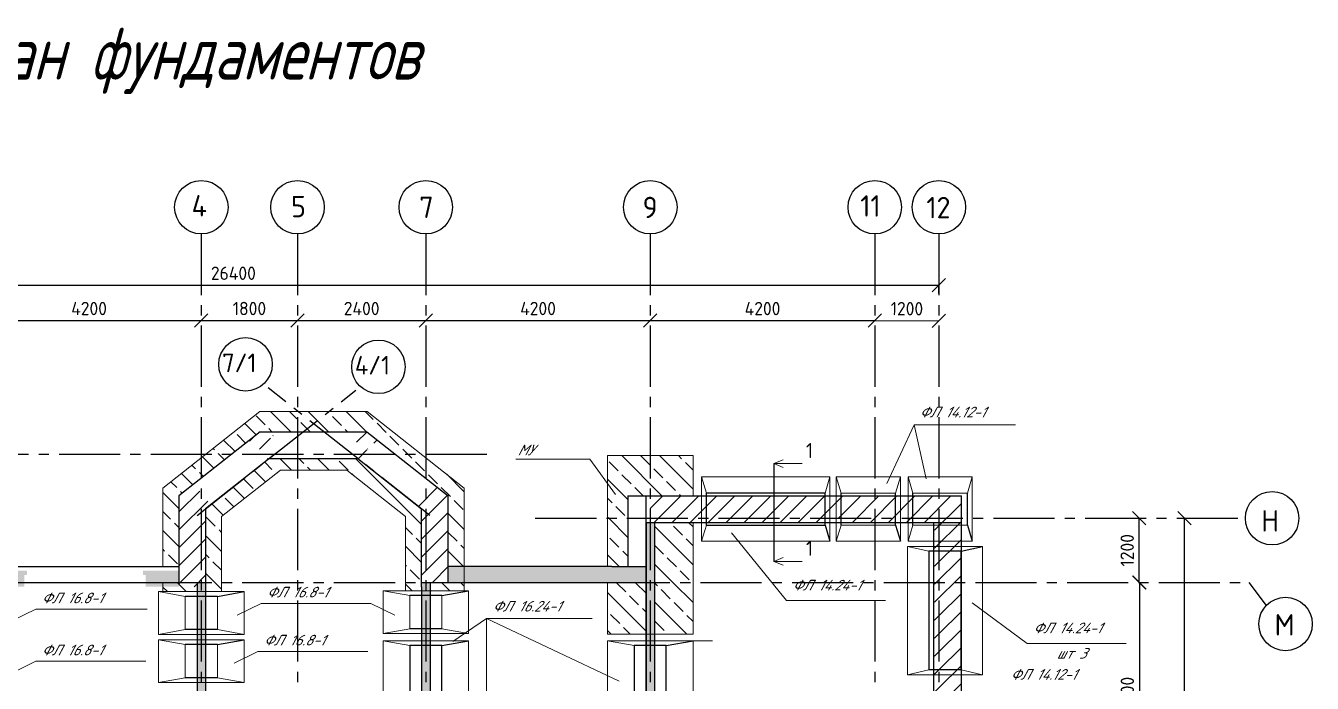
# Model space of a CAD drawing. Header units: millimetres. Extents: x -257254 to 390979, y -202328 to 355504.
# Drawn here: x 192959 to 217029, y 104174 to 116474 of the extents above; entities that cross this region are included whole.
import ezdxf

# ---------------------------------------------------------------- set-up
doc = ezdxf.new("R2010")
doc.units = ezdxf.units.MM
doc.linetypes.add('CENTER2', pattern=[28.575, 19.05, -3.175, 3.175, -3.175])
doc.layers.get('0').update_dxf_attribs({"lineweight": 25})
doc.layers.add('Аннотации', color=3, linetype='Continuous', lineweight=15)
doc.layers.add('покрытия', color=6, linetype='Continuous', lineweight=18)
doc.layers.add('оси', color=1, linetype='CENTER2')
doc.layers.add('подписи', color=6, linetype='Continuous', lineweight=5, transparency=0.5)
doc.layers.add('Фундамент', color=200, linetype='Continuous', lineweight=9, transparency=0.1)
doc.styles.add('GOST-2.304_Type-B_italic', font='GOST_Common Italic.ttf')
doc.styles.get("Standard").update_dxf_attribs({"font": 'GOST_Common.ttf'})
doc.dimstyles.new('ISO-25', dxfattribs={"dimtxt": 250, "dimasz": 250, "dimexe": 1.25, "dimexo": 0.625, "dimgap": 100, "dimtad": 1, "dimdec": 0, "dimtxsty": 'Standard', "dimblk": 'OBLIQUE', "dimcen": 2.5, "dimadec": 0, "dimazin": 0, "dimtfac": 1, "dimtdec": 0, "dimtmove": 0, "dimatfit": 3, "dimfxl": 1, "dimarcsym": 0})

# ---------------------------------------------------------------- blocks, each defined once
blk = doc.blocks.new('_Oblique')
at = {"color": 0, "linetype": 'ByBlock', "lineweight": -2}
blk.add_line((-0.5, -0.5), (0.5, 0.5), dxfattribs=at)
blk = doc.blocks.new('*D117')
at = {"color": 0, "lineweight": -2, "ltscale": 50, "transparency": 16777216}
for p, q in [((192044, 110959), (192044, 110960)), ((192044, 110959), (196244, 110959)), ((196244, 110959), (196244, 110960))]:
    blk.add_line(p, q, dxfattribs=at)
at = {"color": 0, "lineweight": -2, "ltscale": 50, "transparency": 16777216, "xscale": 250, "yscale": 250, "zscale": 250, "rotation": 180}
blk.add_blockref('_Oblique', (192044, 110959), dxfattribs=at)
at = {"color": 0, "lineweight": -2, "ltscale": 50, "transparency": 16777216, "xscale": 250, "yscale": 250, "zscale": 250}
blk.add_blockref('_Oblique', (196244, 110959), dxfattribs=at)
at = {"color": 0, "ltscale": 50, "transparency": 16777216, "insert": (194144, 111184), "char_height": 250, "attachment_point": 5}
blk.add_mtext('4200', dxfattribs=at)
blk = doc.blocks.new('*D118')
at = {"color": 0, "lineweight": -2, "ltscale": 50, "transparency": 16777216}
for p, q in [((196244, 110959), (196244, 110960)), ((196244, 110959), (198044, 110959)), ((198044, 110958), (198044, 110958))]:
    blk.add_line(p, q, dxfattribs=at)
at = {"color": 0, "lineweight": -2, "ltscale": 50, "transparency": 16777216, "xscale": 250, "yscale": 250, "zscale": 250, "rotation": 180}
blk.add_blockref('_Oblique', (196244, 110959), dxfattribs=at)
at = {"color": 0, "lineweight": -2, "ltscale": 50, "transparency": 16777216, "xscale": 250, "yscale": 250, "zscale": 250}
blk.add_blockref('_Oblique', (198044, 110959), dxfattribs=at)
at = {"color": 0, "ltscale": 50, "transparency": 16777216, "insert": (197144, 111184), "char_height": 250, "attachment_point": 5}
blk.add_mtext('1800', dxfattribs=at)
blk = doc.blocks.new('*D119')
at = {"color": 0, "lineweight": -2, "ltscale": 50, "transparency": 16777216}
for p, q in [((198044, 110959), (200444, 110959)), ((198044, 110958), (198044, 110958)), ((200444, 110958), (200444, 110958))]:
    blk.add_line(p, q, dxfattribs=at)
at = {"color": 0, "lineweight": -2, "ltscale": 50, "transparency": 16777216, "xscale": 250, "yscale": 250, "zscale": 250, "rotation": 180}
blk.add_blockref('_Oblique', (198044, 110959), dxfattribs=at)
at = {"color": 0, "lineweight": -2, "ltscale": 50, "transparency": 16777216, "xscale": 250, "yscale": 250, "zscale": 250}
blk.add_blockref('_Oblique', (200444, 110959), dxfattribs=at)
at = {"color": 0, "ltscale": 50, "transparency": 16777216, "insert": (199244, 111184), "char_height": 250, "attachment_point": 5}
blk.add_mtext('2400', dxfattribs=at)
blk = doc.blocks.new('*D120')
at = {"color": 0, "lineweight": -2, "ltscale": 50, "transparency": 16777216}
for p, q in [((200444, 110959), (204644, 110959)), ((200444, 110958), (200444, 110958)), ((204644, 110958), (204644, 110958))]:
    blk.add_line(p, q, dxfattribs=at)
at = {"color": 0, "lineweight": -2, "ltscale": 50, "transparency": 16777216, "xscale": 250, "yscale": 250, "zscale": 250, "rotation": 180}
blk.add_blockref('_Oblique', (200444, 110959), dxfattribs=at)
at = {"color": 0, "lineweight": -2, "ltscale": 50, "transparency": 16777216, "xscale": 250, "yscale": 250, "zscale": 250}
blk.add_blockref('_Oblique', (204644, 110959), dxfattribs=at)
at = {"color": 0, "ltscale": 50, "transparency": 16777216, "insert": (202544, 111184), "char_height": 250, "attachment_point": 5}
blk.add_mtext('4200', dxfattribs=at)
blk = doc.blocks.new('*D104')
at = {"color": 0, "lineweight": -2, "ltscale": 50, "transparency": 16777216}
for p, q in [((204644, 110956), (204644, 110959)), ((204644, 110958), (208844, 110958)), ((208844, 110958), (208844, 110956))]:
    blk.add_line(p, q, dxfattribs=at)
at = {"color": 0, "lineweight": -2, "ltscale": 50, "transparency": 16777216, "xscale": 250, "yscale": 250, "zscale": 250, "rotation": 180}
blk.add_blockref('_Oblique', (204644, 110958), dxfattribs=at)
at = {"color": 0, "lineweight": -2, "ltscale": 50, "transparency": 16777216, "xscale": 250, "yscale": 250, "zscale": 250}
blk.add_blockref('_Oblique', (208844, 110958), dxfattribs=at)
at = {"color": 0, "ltscale": 50, "transparency": 16777216, "insert": (206744, 111183), "char_height": 250, "attachment_point": 5}
blk.add_mtext('4200', dxfattribs=at)
blk = doc.blocks.new('*D105')
at = {"color": 0, "lineweight": -2, "ltscale": 50, "transparency": 16777216}
for p, q in [((213794, 106061), (213795, 106061)), ((213794, 106061), (213794, 101861)), ((213794, 101861), (213795, 101861))]:
    blk.add_line(p, q, dxfattribs=at)
at = {"color": 0, "lineweight": -2, "ltscale": 50, "transparency": 16777216, "xscale": 250, "yscale": 250, "zscale": 250}
for p, rotation in [((213794, 106061), 90), ((213794, 101861), 270)]:
    blk.add_blockref('_Oblique', p, dxfattribs=dict(at, rotation=rotation))
at = {"color": 0, "ltscale": 50, "transparency": 16777216, "insert": (213569, 103961), "char_height": 250, "attachment_point": 5, "rotation": 90}
blk.add_mtext('4200', dxfattribs=at)
blk = doc.blocks.new('*D124')
at = {"color": 0, "lineweight": -2, "ltscale": 50, "transparency": 16777216}
for p, q in [((213792, 106061), (213792, 107261)), ((213793, 107261), (213794, 107261)), ((213793, 106061), (213794, 106061))]:
    blk.add_line(p, q, dxfattribs=at)
at = {"color": 0, "lineweight": -2, "ltscale": 50, "transparency": 16777216, "xscale": 250, "yscale": 250, "zscale": 250}
for p, rotation in [((213792, 107261), 90), ((213792, 106061), 270)]:
    blk.add_blockref('_Oblique', p, dxfattribs=dict(at, rotation=rotation))
at = {"color": 0, "ltscale": 50, "transparency": 16777216, "insert": (213567, 106661), "char_height": 250, "attachment_point": 5, "rotation": 90}
blk.add_mtext('1200', dxfattribs=at)
blk = doc.blocks.new('*D125')
at = {"color": 0, "lineweight": -2, "ltscale": 50, "transparency": 16777216}
for p, q in [((208844, 110959), (208844, 110960)), ((208844, 110959), (210044, 110954)), ((210044, 110953), (210044, 110953))]:
    blk.add_line(p, q, dxfattribs=at)
at = {"color": 0, "lineweight": -2, "ltscale": 50, "transparency": 16777216, "xscale": 250, "yscale": 250, "zscale": 250}
for p, rotation in [((208844, 110959), 179.7612689669018), ((210044, 110954), 359.7612689669018)]:
    blk.add_blockref('_Oblique', p, dxfattribs=dict(at, rotation=rotation))
at = {"color": 0, "ltscale": 50, "transparency": 16777216, "insert": (209445, 111181), "char_height": 250, "attachment_point": 5, "rotation": 359.7613}
blk.add_mtext('1200', dxfattribs=at)
blk = doc.blocks.new('*D127')
at = {"color": 0, "lineweight": -2, "transparency": 16777216}
for p, q in [((183644, 111619), (210044, 111619)), ((183644, 111618), (183644, 111617)), ((210044, 111467), (210044, 111620))]:
    blk.add_line(p, q, dxfattribs=at)
at = {"color": 0, "lineweight": -2, "transparency": 16777216, "xscale": 250, "yscale": 250, "zscale": 250, "rotation": 180}
blk.add_blockref('_Oblique', (183644, 111619), dxfattribs=at)
at = {"color": 0, "lineweight": -2, "transparency": 16777216, "xscale": 250, "yscale": 250, "zscale": 250}
blk.add_blockref('_Oblique', (210044, 111619), dxfattribs=at)
at = {"color": 0, "transparency": 16777216, "insert": (196844, 111844), "char_height": 250, "attachment_point": 5}
blk.add_mtext('26400', dxfattribs=at)
blk = doc.blocks.new('*D132')
at = {"color": 0, "lineweight": -2, "transparency": 16777216}
for p, q in [((214640, 80861), (214640, 107261)), ((214641, 107261), (214642, 107261)), ((214641, 80861), (214642, 80861))]:
    blk.add_line(p, q, dxfattribs=at)
at = {"color": 0, "lineweight": -2, "transparency": 16777216, "xscale": 250, "yscale": 250, "zscale": 250}
for p, rotation in [((214640, 107261), 90), ((214640, 80861), 270)]:
    blk.add_blockref('_Oblique', p, dxfattribs=dict(at, rotation=rotation))
at = {"color": 0, "transparency": 16777216, "insert": (214415, 94061), "char_height": 250, "attachment_point": 5, "rotation": 90}
blk.add_mtext('26400', dxfattribs=at)

msp = doc.modelspace()

# ---------------------------------------------------------------- hatches: boundary and pattern name
h = msp.add_hatch()
h.set_pattern_fill('LINE', color=256, scale=75, angle=45)
h.set_pattern_definition([(45, (108214.83, 1584.4), (-168.3798, 168.3798), [])])
h.paths.add_polyline_path([(192483.95687, 97660.5408), (192043.85803, 97660.5408), (192043.85803, 97240.5408), (192533.86142, 97240.5408), (192533.87963, 97320.66694), (192483.87963, 97320.6783)])
h.paths.add_polyline_path([(192483.97506, 97740.5408), (192043.85803, 97740.5408), (192043.85803, 97660.5408), (192483.95687, 97660.5408)])
h.paths.add_polyline_path([(196243.85803, 97660.5408), (192483.9569, 97660.64421), (192483.87961, 97320.57489), (192533.87961, 97320.57489), (192533.86144, 97240.63285), (196243.85803, 97240.5408)])
h.paths.add_polyline_path([(196243.85803, 97740.5408), (192483.97506, 97740.5408), (192483.95687, 97660.5408), (196243.85803, 97660.5408)])
h.paths.add_polyline_path([(197756.14553, 97660.5408), (196243.85803, 97660.5408), (196243.85803, 97240.5408), (197756.14553, 97240.5408)])
h.paths.add_polyline_path([(197756.14553, 97740.5408), (196243.85803, 97740.5408), (196243.85803, 97660.5408), (197756.14553, 97660.5408)])
h.paths.add_polyline_path([(198043.85803, 97660.5408), (197756.14553, 97660.5408), (197756.14553, 97240.5408), (198043.85803, 97240.5408)])
h.paths.add_polyline_path([(199353.00226, 97660.5408), (198043.85803, 97660.5408), (198043.85803, 97240.5408), (199353.00226, 97240.5408)])
h.paths.add_polyline_path([(198043.85803, 97740.5408), (197756.14553, 97740.5408), (197756.14553, 97660.5408), (198043.85803, 97660.5408)])
h.paths.add_polyline_path([(199328.47388, 97740.5408), (198043.85803, 97740.5408), (198043.85803, 97660.5408), (199328.47388, 97660.5408)])
h.paths.add_polyline_path([(187971.43984, 107513.36901), (187758.79371, 107842.65346), (187798.0224, 107873.65523), (187748.24804, 107936.63818), (187423.85803, 107680.5408), (187423.85803, 105980.5408), (187876.27621, 105980.5408)])
h.paths.add_polyline_path([(189138.8399, 108800.55403), (189188.8399, 108800.54267), (189188.85808, 108880.54266), (188944.0178, 108880.66694), (188737.15383, 108717.44854), (188786.58514, 108654.89968), (188835.5182, 108673.62183), (188940.11654, 108541.2663), (189138.76262, 108460.5408), (189138.78471, 108557.72034)])
h.paths.add_polyline_path([(189138.76262, 108460.5408), (188930.41217, 108553.54591), (189085.24674, 108357.62301)])
h.paths.add_polyline_path([(190944.0178, 108880.41466), (190698.85793, 108880.36921), (190698.83975, 108800.36921), (190748.84884, 108800.35784), (190748.77482, 108554.65076), (190668.02933, 108460.5408), (190947.59951, 108541.2663), (191052.19785, 108673.62183), (191101.02226, 108654.76219), (191150.45357, 108717.31105)])
h.paths.add_polyline_path([(190957.30388, 108553.54591), (190748.76252, 108460.5408), (190801.30032, 108356.1438)])
h.paths.add_polyline_path([(192463.85803, 107680.5408), (192139.46802, 107936.63818), (192089.69365, 107873.65523), (192128.92234, 107842.65346), (191963.85803, 107735.01568), (191963.85803, 106060.5408), (192463.85803, 106060.5408)])
h.paths.add_polyline_path([(192043.85803, 107735.01568), (191868.6944, 107513.36901), (191963.85803, 107438.23983), (192043.85803, 107374.70442)])
h.paths.add_polyline_path([(196243.85803, 107735.01568), (196158.79371, 107842.65346), (196198.0224, 107873.65523), (196148.24804, 107936.63818), (195823.85803, 107680.5408), (195823.85803, 105980.5408), (196243.85803, 105980.5408)])
h.paths.add_polyline_path([(196243.85803, 107735.01568), (196243.85803, 107377.55049), (196417.82031, 107514.88914)])
h.paths.add_polyline_path([(196323.85803, 107440.70839), (196243.85803, 107377.55049), (196243.85803, 106060.5408), (196323.85803, 106060.5408)])
h.paths.add_polyline_path([(197538.84903, 108800.72376), (197588.8399, 108800.54267), (197588.85808, 108880.54266), (197344.0178, 108880.66694), (197137.26249, 108717.31105), (197186.69379, 108654.76219), (197225.81383, 108685.90145), (197330.41217, 108553.54591), (197538.76262, 108460.5408), (197538.77563, 108557.78682)])
h.paths.add_polyline_path([(197538.76262, 108460.5408), (197330.41217, 108553.54591), (197485.21439, 108357.66394)])
h.paths.add_polyline_path([(199344.0178, 108880.41466), (199098.85793, 108880.36921), (199098.83975, 108800.36921), (199148.82971, 108800.35785), (199148.75437, 108380.49535), (199144.63341, 108380.52173), (199152.87344, 108460.52173), (199347.59951, 108541.2663), (199452.19785, 108673.62183), (199501.13092, 108654.89968), (199550.56222, 108717.44854)])
h.paths.add_polyline_path([(199357.30388, 108553.54591), (199068.94346, 108460.5408), (199201.30032, 108356.1438)])
h.paths.add_polyline_path([(200863.85803, 107680.5408), (200539.46802, 107936.63818), (200489.69365, 107873.65523), (200528.92234, 107842.65346), (200443.85803, 107735.01568), (200443.85803, 106060.5408), (200863.85803, 106060.5408)])
h.paths.add_polyline_path([(200443.85803, 107735.01568), (200268.6944, 107513.36901), (200363.85803, 107438.23983), (200363.85803, 107431.73455), (200443.85803, 107368.57665)])
h.paths.add_polyline_path([(200443.85803, 107368.57665), (200363.85803, 107431.73455), (200363.85803, 106060.5408), (200443.85803, 106060.5408)])
h.paths.add_polyline_path([(208073.85803, 107600.5408), (208023.85803, 107600.5408), (208023.85803, 107680.5408), (204643.85803, 107680.5408), (204643.85803, 107260.5408), (208073.85803, 107260.5408)])
h.paths.add_polyline_path([(208843.85803, 107680.5408), (208023.85803, 107680.5408), (208023.85803, 107600.5408), (208073.85803, 107600.5408), (208073.85803, 107260.5408), (208843.85803, 107260.5408)])
h.paths.add_polyline_path([(210043.85803, 107680.5408), (208843.85803, 107680.5408), (208843.85803, 107260.5408), (210043.85803, 107260.5408)])
h.paths.add_polyline_path([(208235.02471, 107260.5408), (204643.85803, 107260.5408), (204643.85803, 107180.5408), (208235.02471, 107180.5408)])
h.paths.add_polyline_path([(210043.85803, 107260.5408), (208843.85803, 107260.5408), (208843.85803, 107182.23065), (209965.55962, 107182.23065), (210043.85803, 107181.96513)])
h.paths.add_polyline_path([(208843.85803, 107260.5408), (208073.85803, 107260.5408), (208073.85803, 107182.23065), (208843.85803, 107182.23065)])
h.paths.add_polyline_path([(210463.85803, 107680.5408), (210043.85803, 107680.5408), (210043.85803, 107260.5408), (210463.85803, 107260.5408)])
h.paths.add_polyline_path([(210463.85803, 107260.5408), (210043.85803, 107260.5408), (210043.85803, 107181.96513), (210043.85803, 107180.5408), (210463.85803, 107180.5408)])
h.paths.add_polyline_path([(210463.85803, 107180.5408), (210043.85803, 107180.5408), (210043.85803, 106060.5408), (210463.85803, 106060.5408)])
h.paths.add_polyline_path([(210043.85803, 107180.5408), (209963.85803, 107180.5408), (209963.86089, 106060.5408), (210043.85803, 106060.5408)])
h.paths.add_polyline_path([(210463.85803, 106060.5408), (210043.85803, 106060.5408), (210043.85803, 103570.45808), (210383.85803, 103570.45808), (210383.85803, 103620.45808), (210463.85803, 103620.45808)])
h.paths.add_polyline_path([(210043.85803, 106060.5408), (209963.86089, 106060.5408), (209963.86187, 105680.45808), (210043.85803, 105680.45808)])
h.paths.add_polyline_path([(210463.85803, 103620.45808), (210383.85803, 103620.45808), (210383.85803, 103570.45808), (210043.85803, 103570.45808), (210043.85803, 101860.5408), (210463.85803, 101860.5408)])
h.paths.add_polyline_path([(210043.85533, 105680.45808), (209963.86457, 105680.45808), (209963.87165, 101860.5408), (210043.85803, 101860.5408)])
h.paths.add_polyline_path([(210463.85803, 98080.5408), (208843.85803, 98080.5408), (208843.85803, 97660.5408), (210519.55467, 97660.5408), (210624.4769, 97744.06084), (210655.61659, 97704.94154), (210719.95267, 97756.15425)])
h.paths.add_polyline_path([(210161.18029, 97660.5408), (208843.85803, 97660.5408), (208843.85803, 97580.5408), (210224.33819, 97580.5408)])
h.paths.add_polyline_path([(210463.85803, 89680.5408), (208763.85803, 89680.5408), (208763.85803, 89260.5408), (210519.55467, 89260.5408), (210624.4769, 89344.06084), (210655.61659, 89304.94154), (210719.95267, 89356.15425)])
h.paths.add_polyline_path([(210162.15709, 89260.5408), (208763.85803, 89260.5408), (208763.85803, 89180.5408), (210221.55706, 89180.5408), (210297.77404, 89083.99929), (210300.08173, 89085.83626)])
h.paths.add_polyline_path([(211499.65055, 88366.79761), (211438.80487, 88318.36332), (211470.57677, 88280.30258), (211336.3774, 88173.47739), (211243.87517, 87965.79595), (211342.39368, 87965.77356), (211584.04102, 87965.71863), (211583.79682, 87915.71869), (211663.67068, 87915.70054), (211663.85803, 88160.5408)])
h.paths.add_polyline_path([(211335.91955, 88174.05675), (211141.91889, 88019.62862), (211243.87517, 87965.79595), (211163.74513, 87965.81416)])
h.paths.add_polyline_path([(211243.87517, 87965.79595), (211243.90351, 87965.79594), (211342.39368, 87965.77356)], flags=17)
h.paths.add_polyline_path([(211663.85803, 86160.5408), (211663.79346, 86405.69152), (211583.66732, 86405.72791), (211583.67511, 86355.71882), (211163.67512, 86355.81428), (211243.85803, 86355.79605), (211243.85803, 86410.5408), (211243.85803, 86334.12203), (211336.53285, 86147.80091), (211470.73221, 86040.97572), (211439.86443, 86002.20048), (211500.71011, 85953.76619)])
h.paths.add_polyline_path([(211243.85803, 86334.12203), (211243.85803, 86355.79605), (211142.07434, 86301.64968), (211336.07499, 86147.22155)])
h.paths.add_polyline_path([(210719.95267, 84964.92735), (210655.61659, 85016.14007), (210624.4769, 84977.02076), (210519.55467, 85060.5408), (208763.37098, 85060.5408), (208763.37098, 84640.5408), (210463.85803, 84640.5408)])
h.paths.add_polyline_path([(210300.08173, 85235.24534), (210162.15709, 85060.5408), (210519.55467, 85060.5408)])
h.paths.add_polyline_path([(210300.08173, 85235.24534), (210297.77404, 85237.08231), (210221.55706, 85140.5408), (208843.85803, 85140.5408), (208843.85803, 85060.5408), (210162.15709, 85060.5408)])
h.paths.add_polyline_path([(208843.85803, 80860.5408), (206443.85803, 80860.5408), (206443.85803, 80440.5408), (208843.85803, 80440.5408)])
h.paths.add_polyline_path([(206443.85803, 80860.5408), (204643.85803, 80860.5408), (204643.85803, 80440.5408), (206443.85803, 80440.5408)])
h.paths.add_polyline_path([(204643.85803, 80860.5408), (202543.85803, 80860.5408), (202543.85803, 80440.5408), (204643.85803, 80440.5408)])
h.paths.add_polyline_path([(202543.85803, 80860.5408), (200443.85803, 80860.5408), (200443.85803, 80440.5408), (202543.85803, 80440.5408)])
h.paths.add_polyline_path([(200443.85803, 80860.5408), (200223.85803, 80860.5408), (200223.85803, 80440.5408), (200443.85803, 80440.5408)])
h.paths.add_polyline_path([(200443.85803, 80940.5408), (200223.85803, 80940.5408), (200223.85803, 80860.5408), (200443.85803, 80860.5408)])
h.paths.add_polyline_path([(202543.85803, 80940.5408), (201643.85803, 80940.5408), (200443.85803, 80940.5408), (200443.85803, 80860.5408), (202543.85803, 80860.5408)])
h.paths.add_polyline_path([(204643.85803, 80940.5408), (202543.85803, 80940.5408), (202543.85803, 80860.5408), (204643.85803, 80860.5408)])
h.paths.add_polyline_path([(206443.85803, 80940.5408), (205963.73032, 80940.5408), (204723.85803, 80940.5408), (204643.85803, 80940.5408), (204643.85803, 80860.5408), (206443.85803, 80860.5408)])
h.paths.add_polyline_path([(208843.85803, 80940.5408), (206443.85803, 80940.5408), (206443.85803, 80860.5408), (208843.85803, 80860.5408)])
at = {"ltscale": 50}
h = msp.add_hatch(color=256, dxfattribs=at)
h.dxf.hatch_style = 1
h.paths.add_polyline_path([(196243.85803, 106060.5408), (196163.85803, 106060.5408), (196163.85803, 103879.97003), (196243.85803, 103879.97003)])
h.paths.add_polyline_path([(196323.85803, 105980.5408), (196323.85803, 106060.5408), (196243.85803, 106060.5408), (196243.85803, 103879.97003), (196323.85803, 103879.97003)])
h.paths.add_polyline_path([(200523.85803, 101940.5408), (200523.85803, 101860.5408)])
h.paths.add_polyline_path([(200363.85803, 101780.5408), (200523.85803, 101780.5408)], flags=17)
h.paths.add_polyline_path([(200523.85803, 101860.5408), (200523.85803, 101780.5408)], flags=17)
h.paths.add_polyline_path([(200523.85803, 101860.5408), (200523.85803, 101780.5408)])
h.paths.add_polyline_path([(200363.85803, 101940.5408), (200743.85803, 101940.5408), (200523.85803, 101940.5408), (200523.85803, 101780.5408), (200363.85803, 101780.5408)])
h.paths.add_polyline_path([(200363.85803, 101780.5408), (200523.85803, 101780.5408)], flags=17)
h.paths.add_polyline_path([(200443.85803, 101780.5408), (200363.85803, 101780.5408), (200363.85803, 100440.54084), (200443.85803, 100440.54084)])
h.paths.add_polyline_path([(200523.85803, 101780.5408), (200443.85803, 101780.5408), (200443.85803, 100440.54084), (200523.85803, 100440.54084)])
h.paths.add_polyline_path([(204564.08072, 100440.5408), (203623.8582, 100440.5408), (203623.8582, 100360.5408), (204564.07746, 100360.5408)])
h.paths.add_polyline_path([(204564.07746, 100360.5408), (203623.8582, 100360.5408), (203623.8582, 100280.5408), (203823.8582, 100280.5408), (204564.07421, 100280.5408)])
h.paths.add_polyline_path([(204643.85803, 100660.5408), (204564.08967, 100660.5408), (204564.08072, 100440.5408), (204643.85803, 100440.5408)])
h.paths.add_polyline_path([(204723.85803, 100660.5408), (204643.85803, 100660.5408), (204643.85803, 100440.5408), (204723.85803, 100440.5408)])
h.paths.add_polyline_path([(204643.85803, 101780.7775), (204564.13523, 101780.78074), (204564.12627, 101560.5408), (204643.85803, 101560.5408)])
h.paths.add_polyline_path([(204723.85803, 101780.77425), (204643.85803, 101780.7775), (204643.85803, 101560.5408), (204723.85803, 101560.5408)])
h.paths.add_polyline_path([(204643.85803, 102098.84743), (204564.14816, 102098.84743), (204564.14172, 101940.5473), (204643.85803, 101940.40543)])
h.paths.add_polyline_path([(204723.85803, 102098.84743), (204643.85803, 102098.84743), (204643.85803, 101940.40543), (204723.85803, 101940.26307)])
h.paths.add_polyline_path([(209963.85803, 101932.93114), (204723.85803, 101940.26307), (204723.85803, 101860.5408), (209963.85803, 101860.5408)])
h.paths.add_polyline_path([(209963.85803, 101860.5408), (204723.85803, 101860.5408), (204723.85803, 101780.77425), (209963.85803, 101780.60669)])
h.paths.add_polyline_path([(204643.85803, 100280.5408), (204564.07421, 100280.5408), (204563.97091, 97740.5408), (204643.85803, 97740.5408)])
h.paths.add_polyline_path([(204723.85803, 100280.5408), (204643.85803, 100280.5408), (204643.85803, 97740.5408), (204723.85803, 97740.5408)])
h.paths.add_polyline_path([(208843.85803, 97740.5408), (204723.85803, 97740.5408), (204723.85803, 97660.5408), (208843.85803, 97660.5408)])
h.paths.add_polyline_path([(208843.85803, 97660.5408), (204723.85803, 97660.5408), (204723.85803, 97580.5408), (206803.85803, 97580.5408), (208763.85803, 97580.5408), (208843.85803, 97580.5408)])
h.paths.add_polyline_path([(204643.85803, 97580.5408), (204563.9644, 97580.5408), (204563.85803, 94964.94717), (204643.85803, 94964.94717)])
h.paths.add_polyline_path([(204723.85803, 97580.5408), (204643.85803, 97580.5408), (204643.85803, 94964.94717), (204723.85803, 94964.94717)])
h.paths.add_polyline_path([(202543.85803, 95060.5408), (202463.85803, 95060.5408)], flags=17)
h.paths.add_polyline_path([(202623.85803, 95060.5408), (202543.85803, 95060.5408)], flags=17)
h.paths.add_polyline_path([(202543.85803, 95060.5408), (202463.85803, 95060.5408)], flags=17)
h.paths.add_polyline_path([(202623.85803, 95060.5408), (202543.85803, 95060.5408)], flags=17)
h.paths.add_polyline_path([(202843.85803, 92640.5408), (202623.85803, 92640.5408), (202623.85803, 92560.5408), (202843.85803, 92560.5408)])
h.paths.add_polyline_path([(202843.85803, 92560.5408), (202623.85803, 92560.5408), (202623.85803, 92480.5408), (202843.85803, 92480.5408)])
h.paths.add_polyline_path([(202543.85803, 97580.5408), (202463.85803, 97580.5408)])
h.paths.add_polyline_path([(202623.85803, 97580.5408), (202543.85803, 97580.5408)])
h.paths.add_polyline_path([(200363.85803, 103440.5408), (200443.85803, 103440.5408), (200443.85803, 106060.5408), (200363.85803, 106060.5408)])
h.paths.add_polyline_path([(200443.85803, 103440.5408), (200523.85803, 103440.5408), (200523.85803, 104670.5408), (200523.85803, 106060.5408), (200443.85803, 106060.5408)])
h.paths.add_polyline_path([(204563.85803, 103440.5408), (204643.85803, 103440.5408), (204643.85803, 107180.5408), (204563.85803, 107180.5408)])
h.paths.add_polyline_path([(204643.85803, 103280.5408), (204563.85803, 103280.5408), (204563.85803, 102998.84743), (204643.85803, 102998.84743)])
h.paths.add_polyline_path([(204723.85803, 103280.5408), (204643.85803, 103280.5408), (204643.85803, 102998.84743), (204723.85803, 102998.84743)])
h.paths.add_polyline_path([(204643.85803, 103440.5408), (204723.85803, 103440.5408), (204723.85803, 107180.5408), (204643.85803, 107180.5408)])
h.paths.add_polyline_path([(196163.85803, 102240.5408), (196243.85803, 102240.5408), (196243.85803, 102879.97003), (196163.85803, 102879.97003)])
h.paths.add_polyline_path([(196243.85803, 102240.5408), (196323.85803, 102240.5408), (196323.85803, 102879.97003), (196243.85803, 102879.97003)])
h.paths.add_polyline_path([(200363.85803, 102240.5408), (200443.85803, 102240.5408), (200443.85803, 103280.5408), (200363.85803, 103280.5408)])
h.paths.add_polyline_path([(200443.85803, 102080.5408), (200363.85803, 102080.5408), (200363.85803, 101940.5408), (200443.85803, 101940.5408)])
h.paths.add_polyline_path([(200523.85803, 102080.5408), (200443.85803, 102080.5408), (200443.85803, 101940.5408), (200523.85803, 101940.5408)])
h.paths.add_polyline_path([(200443.85803, 102240.5408), (200523.85803, 102240.5408), (200523.85803, 103280.5408), (200443.85803, 103280.5408)])
h.paths.add_polyline_path([(202115.74111, 100360.5408), (202115.74111, 100440.5408), (200523.8582, 100440.5408), (200523.8582, 100360.5408)])
h.paths.add_polyline_path([(202361.26164, 100440.5408), (202361.26164, 100360.5408), (202623.8582, 100360.5408), (202623.8582, 100440.5408)])
h.paths.add_polyline_path([(202361.26164, 100360.5408), (202361.26164, 100280.5408), (202623.8582, 100280.5408), (202623.8582, 100360.5408)])
h.paths.add_polyline_path([(202115.74111, 100280.5408), (202115.74111, 100360.5408), (200523.8582, 100360.5408), (200523.8582, 100280.5408)])
h = msp.add_hatch()
h.set_pattern_fill('AR-SAND', color=256, scale=5)
h.set_pattern_definition([(37.5, (108214.83, 1584.4), (-8.00016, 244.70662), [0, -193.04, 0, -215.9, 0, -206.375]), (7.5, (108214.83, 1584.4), (224.76164, 358.41255), [0, -104.14, 0, -173.99, 0, -66.675]), (327.5, (108058.62, 1584.4), (395.4962, 0.7186), [0, -63.5, 0, -228.6, 0, -298.45]), (317.5, (108058.62, 1584.4), (381.7782, 111.4647), [0, -31.75, 0, -149.86, 0, -171.45])])
h.paths.add_polyline_path([(183643.85803, 106360.5408), (183723.85803, 106360.5408), (183723.85803, 106060.5408), (183643.85803, 106060.5408)])
h.paths.add_polyline_path([(184535.70518, 106200.5408), (184585.70518, 106200.5408), (184585.70518, 106280.5408), (183643.85803, 106280.5408), (183643.85803, 105980.5408), (184535.70518, 105980.5408)])
h.paths.add_polyline_path([(187423.85803, 106280.5408), (186755.70518, 106280.5408), (186755.70518, 106200.5408), (186805.70518, 106200.5408), (186805.70518, 105980.5408), (187423.85803, 105980.5408)])
h.paths.add_polyline_path([(192935.70518, 106200.5408), (192985.70518, 106200.5408), (192985.70518, 106280.5408), (192463.85803, 106280.5408), (192463.85803, 105980.5408), (192935.70518, 105980.5408)])
h.paths.add_polyline_path([(195823.85803, 106280.5408), (195155.70518, 106280.5408), (195155.70518, 106200.5408), (195205.70518, 106200.5408), (195205.70518, 105980.5408), (195823.85803, 105980.5408)])
h.paths.add_polyline_path([(201353.85803, 106200.5408), (201403.85803, 106200.5408), (201403.85803, 106360.5408), (200863.85803, 106360.5408), (200863.85803, 106060.5408), (201353.85803, 106060.5408)])
h.paths.add_polyline_path([(204563.85803, 106360.5408), (201403.85803, 106360.5408), (201403.85803, 106200.5408), (201353.85803, 106198.0408), (201353.85803, 106063.0408), (204563.85803, 106055.5408)])
h.paths.add_polyline_path([(209063.85803, 101780.5408), (208763.85803, 101780.60669), (208763.85803, 100855.79496), (209063.85803, 100855.79496), (209063.85803, 100805.79496), (209063.85803, 101440.5408)])
at = {"layer": 'Фундамент'}
h = msp.add_hatch(dxfattribs=at)
h.set_pattern_fill('JIS_STN_2.5', color=256, scale=200, angle=-90)
h.set_pattern_definition([(315, (8400, 0), (353.5534, 353.5534), []), (315, (8400, -353), (353.5534, 353.5534), [240, -100])])
h.paths.add_polyline_path([(196811.85803, 108460.5408), (196327.70929, 108460.5408), (196243.85803, 108394.34244), (196243.85803, 108012.11975)])
h.paths.add_polyline_path([(197343.85803, 108880.5408), (198255.58574, 108880.5408), (198343.85803, 108880.5408), (198050.37889, 109260.5408), (197341.04262, 109260.5408), (196327.70929, 108460.5408), (196811.85803, 108460.5408)])
h.paths.add_polyline_path([(197722.92133, 108160.5408), (198343.85803, 108160.5408), (198964.79473, 108160.5408), (200063.85803, 107292.85925), (200063.85803, 105903.56894), (200363.85803, 105903.56894), (200363.85803, 107434.10991), (199165.04556, 108380.5408), (197520.91907, 108380.5408), (196323.85803, 107435.49261), (196323.85803, 105888.25484), (196623.85803, 105888.25484), (196623.85803, 107292.85925)])
h.paths.add_polyline_path([(199346.67343, 109260.5408), (198635.58574, 109260.5408), (198343.85803, 108880.5408), (198430.37889, 108880.5408), (199343.85803, 108880.5408), (199875.85803, 108460.5408), (200360.00676, 108460.5408)])
h.paths.add_polyline_path([(198635.58574, 109260.5408), (198343.85803, 109260.5408), (198050.37889, 109260.5408), (198343.85803, 108880.5408)])
h.paths.add_polyline_path([(200443.85803, 108394.34244), (200360.00676, 108460.5408), (199875.85803, 108460.5408), (200443.85803, 108012.11975)])
h.paths.add_polyline_path([(195823.85803, 106360.5408), (195823.85803, 107680.5408), (196243.85803, 108012.11975), (196243.85803, 108394.34244), (195523.85803, 107825.92138), (195523.85803, 106360.5408)])
h.paths.add_polyline_path([(196131.17506, 106060.5408), (195523.85803, 106060.5408), (195523.85803, 105888.25484), (196163.85803, 105888.25484)])
h.paths.add_polyline_path([(201163.85803, 106060.5408), (200553.89251, 106060.5408), (200523.85803, 105903.56894), (201163.85803, 105903.56894)])
h.paths.add_polyline_path([(200863.85803, 106360.5408), (201163.85803, 106360.5408), (201163.85803, 107825.92138), (200443.85803, 108394.34244), (200443.85803, 108012.11975), (200863.85803, 107680.5408)])
h = msp.add_hatch(dxfattribs=at)
h.set_pattern_fill('JIS_STN_2.5', color=256, scale=200, angle=-90)
h.paths.add_polyline_path([(204643.85803, 108432.21181), (203843.85803, 108432.21181), (203843.85803, 107260.5408), (204223.85803, 107260.5408), (204223.85803, 107680.5408), (204643.85803, 107680.5408)])
h.paths.add_polyline_path([(205443.85803, 108432.21181), (204643.85803, 108432.21181), (204643.85803, 107680.5408), (205443.85803, 107680.5408)])
h = msp.add_hatch(dxfattribs=at)
h.set_pattern_fill('JIS_STN_2.5', color=256, scale=200, angle=-90)
h.paths.add_polyline_path([(204223.85803, 107260.5408), (203843.85803, 107260.5408), (203843.85803, 106360.5408), (203923.85803, 106360.5408), (204223.85803, 106360.5408)])
h.paths.add_polyline_path([(204723.85803, 106060.5408), (205443.85803, 106060.5408), (205443.85803, 107180.5408), (204723.85803, 107180.5408)])
h = msp.add_hatch(dxfattribs=at)
h.set_pattern_fill('JIS_STN_2.5', color=256, scale=200, angle=-90)
h.paths.add_polyline_path([(205443.85803, 106060.5408), (204723.85803, 106060.5408), (204723.85803, 105091.67037), (205443.85803, 105091.67037)])
h.paths.add_polyline_path([(204563.85803, 106060.5408), (203973.85803, 106060.5408), (203843.85803, 106060.5408), (203843.85803, 105091.67037), (204563.85803, 105091.67037)])

# ---------------------------------------------------------------- linework, layer by layer
at = {"ltscale": 20}
for p, q in [((197343.85803, 108880.5408), (195823.85803, 107680.5408)), ((199343.85803, 108880.5408), (200863.85803, 107680.5408)), ((197618.77259, 108460.5408), (196323.85803, 107438.23983)), ((197517.43926, 108380.5408), (199165.04556, 108380.5408)), ((199170.2768, 108380.5408), (200363.85803, 107438.23983)), ((195823.85803, 107680.5408), (195823.85803, 106360.5408)), ((200863.85803, 106060.5408), (200863.85803, 107680.5408)), ((204223.85803, 107680.5408), (204223.85803, 106360.5408)), ((196323.85803, 107438.23983), (196323.85803, 105980.5408)), ((200363.85803, 105980.5408), (200363.85803, 107438.23983)), ((204564.12627, 107180.5408), (204563.81736, 93964.94717)), ((204563.85803, 107180.5408), (210463.85803, 107180.5408)), ((204723.85803, 107180.5408), (204723.85803, 101560.5408)), ((209950.21673, 101930.96227), (209950.21673, 107180.5408)), ((192463.85803, 106360.5408), (195470.61983, 106360.5408)), ((195470.61983, 106360.5408), (195823.85803, 106360.5408)), ((204563.85803, 102998.84743), (204563.85803, 106360.5408)), ((191963.85803, 106060.5408), (195520.61983, 106060.5408)), ((195520.61983, 106060.5408), (196323.85803, 106060.5408)), ((196163.85803, 106060.5408), (196163.85803, 102080.5408)), ((196323.85803, 105980.5408), (196323.85803, 102080.5408)), ((200363.85803, 106060.5408), (204268.85803, 106060.5408)), ((200363.85803, 105980.5408), (200363.85803, 100280.5408)), ((200523.85803, 106060.5408), (200523.85803, 101940.5408))]:
    msp.add_line(p, q, dxfattribs=at)
at = {"ltscale": 15}
for p, q in [((197343.85803, 108880.5408), (198343.85803, 108880.5408)), ((198343.85803, 108880.5408), (199343.85803, 108880.5408))]:
    msp.add_line(p, q, dxfattribs=at)
msp.add_line((206958.50613, 108282.37503), (206958.50613, 106454.48751))
at = {"ltscale": 50}
for p, q in [((204223.85803, 107680.5408), (210463.85803, 107680.5408)), ((204563.85803, 106360.5408), (204563.85803, 107680.5408)), ((210463.85803, 101440.5408), (210463.85803, 107680.5408)), ((195823.85803, 106360.5408), (195823.85803, 106060.5408)), ((203923.85803, 106360.5408), (200863.85803, 106360.5408)), ((203923.85803, 106360.5408), (204563.85803, 106360.5408)), ((203973.85803, 106060.5408), (204563.85803, 106060.5408)), ((215839.82281, 106060.5408), (216166.20677, 105627.09272))]:
    msp.add_line(p, q, dxfattribs=at)
for centre in [(196243.85803, 113079.2609), (198043.85803, 113079.2609), (200443.85803, 113079.2609), (204643.85803, 113079.2609), (208843.85803, 113079.2609), (210043.85803, 113079.2609), (197070.68053, 110140.42713), (199557.59501, 110093.50041), (216278.2287, 107260.5408), (216529.11424, 105283.1477)]:
    msp.add_circle(centre, 500, dxfattribs=at)
at = {"layer": 'оси', "ltscale": 60}
for p, q in [((196243.85803, 112579.2609), (196243.85803, 95740.5408)), ((198043.85803, 112579.2609), (198043.85803, 95740.5408)), ((200443.85803, 112579.2609), (200443.85803, 77614.03801)), ((204643.85803, 112579.2609), (204643.85803, 77614.03801)), ((208843.85803, 112579.2609), (208843.85803, 77614.03801)), ((210043.85803, 112579.2609), (210043.85803, 100356.40078)), ((196167.28166, 107314.07175), (199135.59931, 109657.48043)), ((200517.1038, 107314.07175), (197491.78222, 109702.48353)), ((179866.34857, 108460.5408), (201727.07344, 108460.5408)), ((202491.76343, 107260.5408), (215778.2287, 107260.5408)), ((179866.34857, 106060.5408), (215839.82281, 106060.5408))]:
    msp.add_line(p, q, dxfattribs=at)
at = {"layer": 'подписи'}
for p, q in [((209583.55612, 109007.15782), (209069.62528, 107913.06462)), ((209583.55612, 109007.15782), (211476.12688, 109007.15782)), ((209583.55612, 109007.15782), (209806.92566, 107998.63265)), ((207191.89186, 105719.36655), (206165.33944, 106987.2317)), ((197361.77857, 105669.01766), (196913.10916, 105448.31131)), ((197361.77857, 105669.01766), (199415.95076, 105669.01766)), ((199415.95076, 105669.01766), (199864.62017, 105448.31131)), ((209046.7331, 105719.36655), (207191.89186, 105719.36655)), ((211694.00371, 104918.84896), (210667.45129, 105678.33954)), ((193149.54472, 105560.4548), (192700.87532, 105339.74845)), ((193149.54472, 105560.4548), (195232.49095, 105560.4548)), ((201580.5824, 105384.03623), (200948.55083, 104957.55483)), ((201580.5824, 105384.03623), (203555.17822, 105384.03623)), ((201580.5824, 105384.03623), (201580.5824, 103858.53184)), ((205808.96474, 104970.64158), (204782.41232, 104970.64158)), ((197304.49511, 104770.66178), (196855.82571, 104549.95544)), ((197304.49511, 104770.66178), (199358.66731, 104770.66178)), ((213548.84495, 104918.84896), (211694.00371, 104918.84896)), ((193149.54472, 104585.92023), (192700.87532, 104365.21388)), ((193149.54472, 104585.92023), (195203.71692, 104585.92023))]:
    msp.add_line(p, q, dxfattribs=at)
at = {"layer": 'покрытия'}
for p, q in [((203511.15452, 108367.10953), (202127.71082, 108367.10953)), ((203995.35976, 107705.53447), (203511.15452, 108367.10953)), ((206958.50613, 108282.37503), (207132.07374, 108354.62564)), ((206958.50613, 108282.37503), (207487.06978, 108282.37503)), ((206958.50613, 108282.37503), (207132.07374, 108210.12443)), ((206958.50613, 106454.48751), (207132.07374, 106526.73811)), ((206958.50613, 106454.48751), (207487.06978, 106454.48751)), ((206958.50613, 106454.48751), (207132.07374, 106382.2369)), ((201580.5824, 105384.03623), (204059.65346, 104210.43266))]:
    msp.add_line(p, q, dxfattribs=at)
at = {"layer": 'Фундамент'}
for p, q in [((205604.51503, 108032.92348), (205694.51503, 107732.92348)), ((207914.51503, 107732.92348), (208004.51503, 108032.92348)), ((208124.36804, 108032.92348), (208124.36804, 106831.95221)), ((208124.36804, 108032.92348), (208214.36804, 107732.92348)), ((209324.36804, 108032.92348), (208124.36804, 108032.92348)), ((209234.36804, 107732.92348), (209324.36804, 108032.92348)), ((209324.36804, 106832.92348), (209324.36804, 108032.92348)), ((209467.75736, 108032.92348), (209467.75736, 106832.92348)), ((209467.75736, 108032.92348), (209557.75736, 107732.92348)), ((210667.75736, 108032.92348), (209467.75736, 108032.92348)), ((210577.75736, 107732.92348), (210667.75736, 108032.92348)), ((210667.75736, 106832.92348), (210667.75736, 108032.92348)), ((209234.36804, 107732.92348), (208214.36804, 107732.92348)), ((210577.75736, 107732.92348), (209557.75736, 107732.92348)), ((205694.51503, 107132.92348), (205604.51503, 106832.92348)), ((208214.36804, 107132.92348), (208124.36804, 106831.95221)), ((209234.36804, 107132.92348), (208214.36804, 107132.92348)), ((209557.75736, 107132.92348), (209467.75736, 106832.92348)), ((210577.75736, 107132.92348), (209557.75736, 107132.92348)), ((208124.36804, 106832.92348), (209324.36804, 106832.92348)), ((209857.16397, 106643.14951), (209457.16397, 106733.14951)), ((209467.75736, 106832.92348), (210667.75736, 106832.92348)), ((197043.85803, 105888.25484), (195443.85803, 105888.25484)), ((195443.85803, 105888.25484), (195443.85803, 105088.25484)), ((195943.85803, 105798.25484), (195443.85803, 105888.25484)), ((195943.85803, 105798.25484), (195943.85803, 105178.25484)), ((196543.85803, 105798.25484), (196543.85803, 105178.25484)), ((197043.85803, 105088.25484), (197043.85803, 105888.25484)), ((201243.85803, 105903.56894), (199643.85803, 105903.56894)), ((199643.85803, 105903.56894), (199643.85803, 105103.56894)), ((200143.85803, 105813.56894), (199643.85803, 105903.56894)), ((200143.85803, 105813.56894), (200143.85803, 105193.56894)), ((200743.85803, 105813.56894), (200743.85803, 105193.56894)), ((201243.85803, 105103.56894), (201243.85803, 105903.56894)), ((199643.85803, 105103.56894), (200143.85803, 105193.56894)), ((200743.85803, 105193.56894), (201243.85803, 105103.56894)), ((195443.85803, 105088.25484), (195943.85803, 105178.25484)), ((195443.85803, 105088.25484), (197043.85803, 105088.25484)), ((197043.85803, 104987.80649), (195443.85803, 104987.80649)), ((195443.85803, 104987.80649), (195443.85803, 104187.80649)), ((195943.85803, 104897.80649), (195443.85803, 104987.80649)), ((196543.85803, 105178.25484), (197043.85803, 105088.25484)), ((197043.85803, 104187.80649), (197043.85803, 104987.80649)), ((199643.85803, 105103.56894), (201243.85803, 105103.56894)), ((200143.85803, 104879.05953), (199643.85803, 104969.05953)), ((204343.85803, 104879.05953), (203843.85803, 104969.05953)), ((195943.85803, 104897.80649), (195943.85803, 104277.80649)), ((196543.85803, 104897.80649), (196543.85803, 104277.80649)), ((195443.85803, 104187.80649), (195943.85803, 104277.80649)), ((196543.85803, 104277.80649), (197043.85803, 104187.80649)), ((209457.16397, 104333.14951), (209857.16397, 104423.14951)), ((210457.16397, 104423.14951), (210857.16397, 104333.14951)), ((195443.85803, 104187.80649), (197043.85803, 104187.80649))]:
    msp.add_line(p, q, dxfattribs=at)
at = {"layer": 'Фундамент', "lineweight": 25}
for p, q in [((205694.51503, 107132.92348), (205694.51503, 107732.92348)), ((207914.51503, 107732.92348), (205694.51503, 107732.92348)), ((207914.51503, 107132.92348), (207914.51503, 107732.92348)), ((208214.36804, 107132.92348), (208214.36804, 107732.92348)), ((209234.36804, 107132.92348), (209234.36804, 107732.92348)), ((209557.75736, 107132.92348), (209557.75736, 107732.92348)), ((210577.75736, 107132.92348), (210577.75736, 107732.92348)), ((205694.51503, 107132.92348), (207914.51503, 107132.92348)), ((207914.51503, 107132.92348), (208004.51503, 106832.92348)), ((209234.36804, 107132.92348), (209324.36804, 106832.92348)), ((210577.75736, 107132.92348), (210667.75736, 106832.92348)), ((210457.16397, 106643.14951), (209857.16397, 106643.14951)), ((209857.16397, 106643.14951), (209857.16397, 104423.14951)), ((210457.16397, 106643.14951), (210857.16397, 106733.14951)), ((210457.16397, 104423.14951), (210457.16397, 106643.14951)), ((196543.85803, 105798.25484), (195943.85803, 105798.25484)), ((196543.85803, 105798.25484), (197043.85803, 105888.25484)), ((200743.85803, 105813.56894), (200143.85803, 105813.56894)), ((200743.85803, 105813.56894), (201243.85803, 105903.56894)), ((200743.85803, 105193.56894), (200143.85803, 105193.56894)), ((196543.85803, 105178.25484), (195943.85803, 105178.25484)), ((196543.85803, 104897.80649), (197043.85803, 104987.80649)), ((200743.85803, 104879.05953), (201243.85803, 104969.05953)), ((204943.85803, 104879.05953), (205443.85803, 104969.05953)), ((196543.85803, 104897.80649), (195943.85803, 104897.80649)), ((200743.85803, 104879.05953), (200143.85803, 104879.05953)), ((200143.85803, 104879.05953), (200143.85803, 102659.05953)), ((200743.85803, 102659.05953), (200743.85803, 104879.05953)), ((204943.85803, 104879.05953), (204343.85803, 104879.05953)), ((204343.85803, 104879.05953), (204343.85803, 102659.05953)), ((204943.85803, 102659.05953), (204943.85803, 104879.05953)), ((196543.85803, 104277.80649), (195943.85803, 104277.80649)), ((210457.16397, 104423.14951), (209857.16397, 104423.14951))]:
    msp.add_line(p, q, dxfattribs=at)
at = {"layer": 'Фундамент', "ltscale": 15}
for points in [[(195523.85803, 106360.5408), (195523.85803, 107825.92138), (197341.04262, 109260.5408), (198343.85803, 109260.5408), (199346.67343, 109260.5408), (201163.85803, 107825.92138), (201163.85803, 105903.56894)], [(196623.85803, 105888.25484), (196623.85803, 107292.85925), (197722.92133, 108160.5408), (198343.85803, 108160.5408), (198964.79473, 108160.5408), (200063.85803, 107292.85925), (200063.85803, 105903.56894)], [(195523.85803, 105888.25484), (195523.85803, 106060.5408)]]:
    msp.add_lwpolyline(points, dxfattribs=at)
at = {"layer": 'Фундамент'}
for points in [[(205443.85803, 107680.5408), (205443.85803, 108432.21181), (203843.85803, 108432.21181), (203843.85803, 106360.5408)], [(203843.85803, 106060.5408), (203843.85803, 105091.67037), (205443.85803, 105091.67037), (205443.85803, 107180.5408)]]:
    msp.add_lwpolyline(points, dxfattribs=at)
for points in [[(205604.51503, 108032.92348), (205604.51503, 106832.92348), (208004.51503, 106832.92348), (208004.51503, 108032.92348)], [(209457.16397, 104333.14951), (210857.16397, 104333.14951), (210857.16397, 106733.14951), (209457.16397, 106733.14951)], [(199643.85803, 102569.05953), (201243.85803, 102569.05953), (201243.85803, 104969.05953), (199643.85803, 104969.05953)], [(203843.85803, 102569.05953), (205443.85803, 102569.05953), (205443.85803, 104969.05953), (203843.85803, 104969.05953)]]:
    msp.add_lwpolyline(points, close=True, dxfattribs=at)

# ---------------------------------------------------------------- texts
at = {"ltscale": 50}
for s, height, p in [('4', 400, (196062.30437, 112906.31117)), ('5', 400, (197923.78408, 112891.48608)), ('7', 400, (200322.38803, 112879.05906)), ('9', 400, (204500.09859, 112874.83607)), ('11', 400, (208571.61641, 112902.4599)), ('12', 400, (209809.15958, 112872.06078)), ('7/1', 350, (196633.88297, 109992.6272)), ('4/1', 350, (199116.92198, 109949.18534)), ('1', 280, (207556.0967, 108387.43923, 591.99993)), ('Н', 400, (216072.55135, 107012.33721)), ('1', 280, (207556.0967, 106559.5517, 591.99993)), ('М', 400, (216323.14373, 105067.80372))]:
    msp.add_text(s, height=height, dxfattribs=at).set_placement(p)
at = {"layer": 'Аннотации', "oblique": 15, "width": 0.8}
msp.add_text('План фундаментов', height=1000, dxfattribs=at).set_placement((191295.11846, 115467.22949))
at = {"layer": 'подписи', "lineweight": 0, "style": 'GOST-2.304_Type-B_italic', "oblique": 15}
for s, p in [('ФЛ 14.12-1', (209677.58846, 109147.54521)), ('МУ', (202157.91624, 108438.5883)), ('ФЛ 16.8-1', (197464.71011, 105778.88333)), ('ФЛ 14.24-1', (207302.1877, 105909.79993)), ('ФЛ 16.8-1', (193252.47626, 105670.32046)), ('ФЛ 16.24-1', (201690.87824, 105515.59659)), ('ФЛ 14.24-1', (211804.29955, 105109.28234)), ('ФЛ 16.8-1', (197407.42665, 104880.52745)), ('ФЛ 16.8-1', (193252.47626, 104695.7859)), ('шт 3', (212245.06257, 104635.1614)), ('ФЛ 14.12-1', (211379.78805, 104240.55735))]:
    msp.add_text(s, height=200, dxfattribs=at).set_placement(p)

# ---------------------------------------------------------------- dimensions: what is measured, and where the dimension line sits
dim = msp.add_linear_dim(base=(210043.85803, 111618.72077), p1=(183643.85803, 111618.72077), p2=(210043.85803, 111466.63836), dimstyle='ISO-25')
dim.commit()
dim.dimension.update_dxf_attribs({"geometry": '*D127', "text_midpoint": (196843.85803, 111843.72077)})
at = {"ltscale": 50}
for base, p1, p2, picture, middle in [((196243.85803, 110958.78842), (192043.85803, 110958.78842), (196243.85803, 110958.78842), '*D117', (194143.85803, 111183.78842)), ((198043.85803, 110958.78842), (196243.85803, 110958.78842), (198043.85803, 110958.78842), '*D118', (197143.85803, 111183.78842)), ((200443.85803, 110958.78842), (198043.85803, 110958.78842), (200443.85803, 110958.78842), '*D119', (199243.85803, 111183.78842)), ((204643.85803, 110958.78842), (200443.85803, 110958.78842), (204643.85803, 110958.78842), '*D120', (202543.85803, 111183.78842)), ((208843.85803, 110957.53842), (204643.85803, 110955.03842), (208843.85803, 110958.78842), '*D104', (206743.85803, 111182.53842))]:
    dim = msp.add_linear_dim(base=base, p1=p1, p2=p2, dimstyle='ISO-25', override={"dimtmove": 1}, dxfattribs=at)
    dim.commit()
    dim.dimension.update_dxf_attribs({"geometry": picture, "text_midpoint": middle})
dim = msp.add_aligned_dim(p1=(208843.85803, 110958.78842), p2=(210043.85803, 110953.78842), distance=0, dimstyle='ISO-25', dxfattribs=at)
dim.commit()
dim.dimension.update_dxf_attribs({"geometry": '*D125', "text_midpoint": (209444.79552, 111181.28646)})
dim = msp.add_linear_dim(base=(213792.44828, 107260.5408), p1=(213792.44828, 106060.5408), p2=(213792.44828, 107260.5408), angle=90, dimstyle='ISO-25', dxfattribs=at)
dim.commit()
dim.dimension.update_dxf_attribs({"geometry": '*D124', "text_midpoint": (213792.44828, 106660.5408), "dimtype": 160})
dim = msp.add_linear_dim(base=(214640.46725, 107260.5408), p1=(214640.46725, 80860.5408), p2=(214640.46725, 107260.5408), angle=90, dimstyle='ISO-25')
dim.commit()
dim.dimension.update_dxf_attribs({"geometry": '*D132', "text_midpoint": (214415.46725, 94060.5408)})
dim = msp.add_linear_dim(base=(213793.69828, 101860.5408), p1=(213793.69828, 106060.5408), p2=(213793.69828, 101860.5408), angle=90, dimstyle='ISO-25', dxfattribs=at)
dim.commit()
dim.dimension.update_dxf_attribs({"geometry": '*D105', "text_midpoint": (213568.69828, 103960.5408)})

doc.saveas('drawing.dxf')
